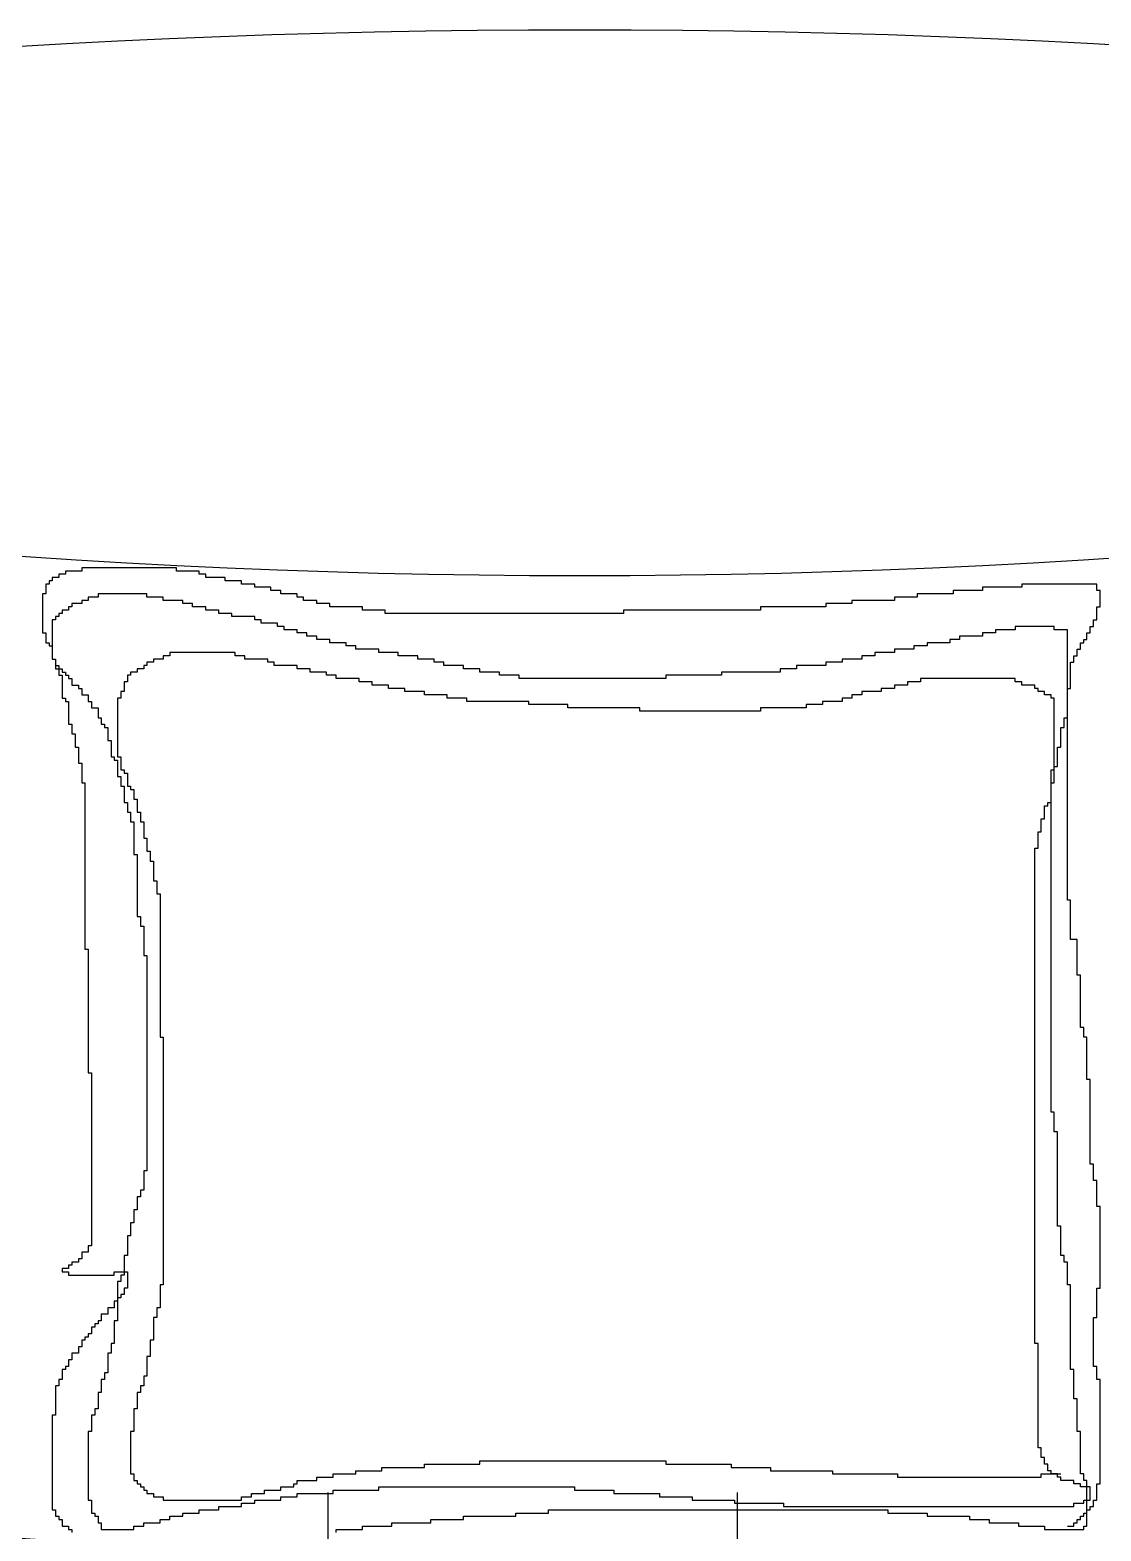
# Model space of a CAD drawing. Header units: millimetres. Extents: x -30782 to 40110, y 35885 to 73818.
# Drawn here: x 7656 to 8245, y 70228 to 71054 of the extents above; entities that cross this region are included whole.
import ezdxf

# ---------------------------------------------------------------- set-up
doc = ezdxf.new("R2010")
doc.units = ezdxf.units.MM

# ---------------------------------------------------------------- blocks, each defined once
blk = doc.blocks.new('A$C107E516A')
for p, q in [((1159.45, 2212.88, -685.71), (1159.45, 2211.09, -685.71)), ((1168.42, 2212.88, -685.71), (1159.45, 2212.88, -685.71)), ((1220.44, 2214.67, -685.71), (1168.42, 2214.67, -685.71)), ((1168.42, 2214.67, -685.71), (1168.42, 2212.88, -685.71)), ((1220.44, 2212.88, -685.71), (1220.44, 2214.67, -685.71)), ((1233, 2212.88, -685.71), (1220.44, 2212.88, -685.71)), ((1233, 2211.09, -685.71), (1233, 2212.88, -685.71)), ((1148.69, 2205.71, -685.71), (1148.69, 2200.33, -685.71)), ((1150.48, 2205.71, -685.71), (1148.69, 2205.71, -685.71)), ((1150.48, 2207.5, -685.71), (1150.48, 2205.71, -685.71)), ((1152.28, 2207.5, -685.71), (1150.48, 2207.5, -685.71)), ((1152.28, 2209.29, -685.71), (1152.28, 2207.5, -685.71)), ((1155.87, 2209.29, -685.71), (1152.28, 2209.29, -685.71)), ((1159.45, 2211.09, -685.71), (1155.87, 2211.09, -685.71)), ((1155.87, 2211.09, -685.71), (1155.87, 2209.29, -685.71)), ((1236.58, 2211.09, -685.71), (1233, 2211.09, -685.71)), ((1236.58, 2209.29, -685.71), (1236.58, 2211.09, -685.71)), ((1247.34, 2209.29, -685.71), (1236.58, 2209.29, -685.71)), ((1247.34, 2207.5, -685.71), (1247.34, 2209.29, -685.71)), ((1256.31, 2207.5, -685.71), (1247.34, 2207.5, -685.71)), ((1256.31, 2205.71, -685.71), (1256.31, 2207.5, -685.71)), ((1263.49, 2205.71, -685.71), (1256.31, 2205.71, -685.71)), ((1263.49, 2203.92, -685.71), (1263.49, 2205.71, -685.71)), ((1272.46, 2203.92, -685.71), (1263.49, 2203.92, -685.71)), ((1272.46, 2202.12, -685.71), (1272.46, 2203.92, -685.71)), ((1663.48, 2203.92, -685.71), (1663.48, 2202.12, -685.71)), ((1685.01, 2203.92, -685.71), (1663.48, 2203.92, -685.71)), ((1685.01, 2205.71, -685.71), (1685.01, 2203.92, -685.71)), ((1726.26, 2205.71, -685.71), (1685.01, 2205.71, -685.71)), ((1726.26, 2202.12, -685.71), (1726.26, 2205.71, -685.71)), ((1146.9, 2200.33, -685.71), (1146.9, 2178.82, -685.71)), ((1148.69, 2200.33, -685.71), (1146.9, 2200.33, -685.71)), ((1172.01, 2196.75, -685.71), (1168.42, 2196.75, -685.71)), ((1168.42, 2196.75, -685.71), (1168.42, 2194.95, -685.71)), ((1172.01, 2198.54, -685.71), (1172.01, 2196.75, -685.71)), ((1177.39, 2198.54, -685.71), (1172.01, 2198.54, -685.71)), ((1177.39, 2200.33, -685.71), (1177.39, 2198.54, -685.71)), ((1204.3, 2200.33, -685.71), (1177.39, 2200.33, -685.71)), ((1204.3, 2198.54, -685.71), (1204.3, 2200.33, -685.71)), ((1213.26, 2198.54, -685.71), (1204.3, 2198.54, -685.71)), ((1213.26, 2196.75, -685.71), (1213.26, 2198.54, -685.71)), ((1224.03, 2196.75, -685.71), (1213.26, 2196.75, -685.71)), ((1224.03, 2194.95, -685.71), (1224.03, 2196.75, -685.71)), ((1277.84, 2202.12, -685.71), (1272.46, 2202.12, -685.71)), ((1277.84, 2200.33, -685.71), (1277.84, 2202.12, -685.71)), ((1286.81, 2200.33, -685.71), (1277.84, 2200.33, -685.71)), ((1286.81, 2198.54, -685.71), (1286.81, 2200.33, -685.71)), ((1290.39, 2198.54, -685.71), (1286.81, 2198.54, -685.71)), ((1290.39, 2196.75, -685.71), (1290.39, 2198.54, -685.71)), ((1297.57, 2196.75, -685.71), (1290.39, 2196.75, -685.71)), ((1297.57, 2194.95, -685.71), (1297.57, 2196.75, -685.71)), ((1615.05, 2196.75, -685.71), (1591.74, 2196.75, -685.71)), ((1591.74, 2196.75, -685.71), (1591.74, 2194.95, -685.71)), ((1615.05, 2198.54, -685.71), (1615.05, 2196.75, -685.71)), ((1627.61, 2198.54, -685.71), (1615.05, 2198.54, -685.71)), ((1627.61, 2200.33, -685.71), (1627.61, 2198.54, -685.71)), ((1647.34, 2200.33, -685.71), (1627.61, 2200.33, -685.71)), ((1647.34, 2202.12, -685.71), (1647.34, 2200.33, -685.71)), ((1663.48, 2202.12, -685.71), (1647.34, 2202.12, -685.71)), ((1728.06, 2202.12, -685.71), (1726.26, 2202.12, -685.71)), ((1728.06, 2193.16, -685.71), (1728.06, 2202.12, -685.71)), ((1154.07, 2187.78, -685.71), (1154.07, 2185.99, -685.71)), ((1155.87, 2187.78, -685.71), (1154.07, 2187.78, -685.71)), ((1155.87, 2189.58, -685.71), (1155.87, 2187.78, -685.71)), ((1157.66, 2189.58, -685.71), (1155.87, 2189.58, -685.71)), ((1161.25, 2191.37, -685.71), (1157.66, 2191.37, -685.71)), ((1157.66, 2191.37, -685.71), (1157.66, 2189.58, -685.71)), ((1161.25, 2193.16, -685.71), (1161.25, 2191.37, -685.71)), ((1163.04, 2193.16, -685.71), (1161.25, 2193.16, -685.71)), ((1163.04, 2194.95, -685.71), (1163.04, 2193.16, -685.71)), ((1168.42, 2194.95, -685.71), (1163.04, 2194.95, -685.71)), ((1229.41, 2194.95, -685.71), (1224.03, 2194.95, -685.71)), ((1229.41, 2193.16, -685.71), (1229.41, 2194.95, -685.71)), ((1236.58, 2193.16, -685.71), (1229.41, 2193.16, -685.71)), ((1236.58, 2191.37, -685.71), (1236.58, 2193.16, -685.71)), ((1243.76, 2191.37, -685.71), (1236.58, 2191.37, -685.71)), ((1243.76, 2189.58, -685.71), (1243.76, 2191.37, -685.71)), ((1250.93, 2189.58, -685.71), (1243.76, 2189.58, -685.71)), ((1250.93, 2187.78, -685.71), (1250.93, 2189.58, -685.71)), ((1263.49, 2187.78, -685.71), (1250.93, 2187.78, -685.71)), ((1263.49, 2185.99, -685.71), (1263.49, 2187.78, -685.71)), ((1304.74, 2194.95, -685.71), (1297.57, 2194.95, -685.71)), ((1304.74, 2193.16, -685.71), (1304.74, 2194.95, -685.71)), ((1322.68, 2193.16, -685.71), (1304.74, 2193.16, -685.71)), ((1322.68, 2191.37, -685.71), (1322.68, 2193.16, -685.71)), ((1335.24, 2191.37, -685.71), (1322.68, 2191.37, -685.71)), ((1335.24, 2189.58, -685.71), (1335.24, 2191.37, -685.71)), ((1466.18, 2189.58, -685.71), (1335.24, 2189.58, -685.71)), ((1466.18, 2191.37, -685.71), (1466.18, 2189.58, -685.71)), ((1541.51, 2191.37, -685.71), (1466.18, 2191.37, -685.71)), ((1577.39, 2193.16, -685.71), (1541.51, 2193.16, -685.71)), ((1541.51, 2193.16, -685.71), (1541.51, 2191.37, -685.71)), ((1577.39, 2194.95, -685.71), (1577.39, 2193.16, -685.71)), ((1591.74, 2194.95, -685.71), (1577.39, 2194.95, -685.71)), ((1726.26, 2193.16, -685.71), (1728.06, 2193.16, -685.71)), ((1726.26, 2185.99, -685.71), (1726.26, 2193.16, -685.71)), ((1152.28, 2185.99, -685.71), (1152.28, 2164.48, -685.71)), ((1154.07, 2185.99, -685.71), (1152.28, 2185.99, -685.71)), ((1267.08, 2185.99, -685.71), (1263.49, 2185.99, -685.71)), ((1267.08, 2184.2, -685.71), (1267.08, 2185.99, -685.71)), ((1276.04, 2184.2, -685.71), (1267.08, 2184.2, -685.71)), ((1276.04, 2182.41, -685.71), (1276.04, 2184.2, -685.71)), ((1279.63, 2182.41, -685.71), (1276.04, 2182.41, -685.71)), ((1279.63, 2180.61, -685.71), (1279.63, 2182.41, -685.71)), ((1286.81, 2180.61, -685.71), (1279.63, 2180.61, -685.71)), ((1286.81, 2178.82, -685.71), (1286.81, 2180.61, -685.71)), ((1670.66, 2180.61, -685.71), (1670.66, 2178.82, -685.71)), ((1681.42, 2180.61, -685.71), (1670.66, 2180.61, -685.71)), ((1681.42, 2182.41, -685.71), (1681.42, 2180.61, -685.71)), ((1702.95, 2182.41, -685.71), (1681.42, 2182.41, -685.71)), ((1702.95, 2180.61, -685.71), (1702.95, 2182.41, -685.71)), ((1710.12, 2180.61, -685.71), (1702.95, 2180.61, -685.71)), ((1710.12, 2132.22, -685.71), (1710.12, 2180.61, -685.71)), ((1722.68, 2182.41, -685.71), (1724.47, 2182.41, -685.71)), ((1722.68, 2178.82, -685.71), (1722.68, 2182.41, -685.71)), ((1724.47, 2185.99, -685.71), (1726.26, 2185.99, -685.71)), ((1724.47, 2182.41, -685.71), (1724.47, 2185.99, -685.71)), ((1146.9, 2178.82, -685.71), (1148.69, 2178.82, -685.71)), ((1148.69, 2178.82, -685.71), (1148.69, 2173.44, -685.71)), ((1148.69, 2173.44, -685.71), (1150.48, 2173.44, -685.71)), ((1150.48, 2173.44, -685.71), (1150.48, 2171.65, -685.71)), ((1150.48, 2171.65, -685.71), (1152.28, 2171.65, -685.71)), ((1152.28, 2171.65, -685.71), (1152.28, 2164.48, -685.71)), ((1292.19, 2178.82, -685.71), (1286.81, 2178.82, -685.71)), ((1292.19, 2177.03, -685.71), (1292.19, 2178.82, -685.71)), ((1297.57, 2177.03, -685.71), (1292.19, 2177.03, -685.71)), ((1297.57, 2175.24, -685.71), (1297.57, 2177.03, -685.71)), ((1304.74, 2175.24, -685.71), (1297.57, 2175.24, -685.71)), ((1304.74, 2173.44, -685.71), (1304.74, 2175.24, -685.71)), ((1313.71, 2173.44, -685.71), (1304.74, 2173.44, -685.71)), ((1313.71, 2171.65, -685.71), (1313.71, 2173.44, -685.71)), ((1319.09, 2171.65, -685.71), (1313.71, 2171.65, -685.71)), ((1319.09, 2169.86, -685.71), (1319.09, 2171.65, -685.71)), ((1625.82, 2171.65, -685.71), (1625.82, 2169.86, -685.71)), ((1632.99, 2171.65, -685.71), (1625.82, 2171.65, -685.71)), ((1632.99, 2173.44, -685.71), (1632.99, 2171.65, -685.71)), ((1645.55, 2173.44, -685.71), (1632.99, 2173.44, -685.71)), ((1645.55, 2175.24, -685.71), (1645.55, 2173.44, -685.71)), ((1650.93, 2175.24, -685.71), (1645.55, 2175.24, -685.71)), ((1650.93, 2177.03, -685.71), (1650.93, 2175.24, -685.71)), ((1663.48, 2177.03, -685.71), (1650.93, 2177.03, -685.71)), ((1663.48, 2178.82, -685.71), (1663.48, 2177.03, -685.71)), ((1670.66, 2178.82, -685.71), (1663.48, 2178.82, -685.71)), ((1717.3, 2173.44, -685.71), (1719.09, 2173.44, -685.71)), ((1717.3, 2169.86, -685.71), (1717.3, 2173.44, -685.71)), ((1719.09, 2173.44, -685.71), (1719.09, 2175.24, -685.71)), ((1719.09, 2175.24, -685.71), (1720.88, 2175.24, -685.71)), ((1720.88, 2178.82, -685.71), (1722.68, 2178.82, -685.71)), ((1720.88, 2175.24, -685.71), (1720.88, 2178.82, -685.71)), ((1152.28, 2164.48, -685.71), (1154.07, 2164.48, -685.71)), ((1152.28, 2164.48, -685.71), (1154.07, 2164.48, -685.71)), ((1154.07, 2164.48, -685.71), (1154.07, 2160.9, -685.71)), ((1154.07, 2164.48, -685.71), (1154.07, 2159.1, -685.71)), ((1204.3, 2162.69, -685.71), (1204.3, 2160.9, -685.71)), ((1207.88, 2162.69, -685.71), (1204.3, 2162.69, -685.71)), ((1207.88, 2164.48, -685.71), (1207.88, 2162.69, -685.71)), ((1213.26, 2164.48, -685.71), (1207.88, 2164.48, -685.71)), ((1213.26, 2166.27, -685.71), (1213.26, 2164.48, -685.71)), ((1216.85, 2166.27, -685.71), (1213.26, 2166.27, -685.71)), ((1216.85, 2168.07, -685.71), (1216.85, 2166.27, -685.71)), ((1252.73, 2168.07, -685.71), (1216.85, 2168.07, -685.71)), ((1252.73, 2166.27, -685.71), (1252.73, 2168.07, -685.71)), ((1258.11, 2166.27, -685.71), (1252.73, 2166.27, -685.71)), ((1258.11, 2164.48, -685.71), (1258.11, 2166.27, -685.71)), ((1270.66, 2164.48, -685.71), (1258.11, 2164.48, -685.71)), ((1270.66, 2162.69, -685.71), (1270.66, 2164.48, -685.71)), ((1274.25, 2162.69, -685.71), (1270.66, 2162.69, -685.71)), ((1274.25, 2160.9, -685.71), (1274.25, 2162.69, -685.71)), ((1331.65, 2169.86, -685.71), (1319.09, 2169.86, -685.71)), ((1331.65, 2168.07, -685.71), (1331.65, 2169.86, -685.71)), ((1342.41, 2168.07, -685.71), (1331.65, 2168.07, -685.71)), ((1342.41, 2166.27, -685.71), (1342.41, 2168.07, -685.71)), ((1353.17, 2166.27, -685.71), (1342.41, 2166.27, -685.71)), ((1353.17, 2164.48, -685.71), (1353.17, 2166.27, -685.71)), ((1362.14, 2164.48, -685.71), (1353.17, 2164.48, -685.71)), ((1362.14, 2162.69, -685.71), (1362.14, 2164.48, -685.71)), ((1367.52, 2162.69, -685.71), (1362.14, 2162.69, -685.71)), ((1367.52, 2160.9, -685.71), (1367.52, 2162.69, -685.71)), ((1577.39, 2162.69, -685.71), (1577.39, 2160.9, -685.71)), ((1586.36, 2162.69, -685.71), (1577.39, 2162.69, -685.71)), ((1586.36, 2164.48, -685.71), (1586.36, 2162.69, -685.71)), ((1597.12, 2164.48, -685.71), (1586.36, 2164.48, -685.71)), ((1597.12, 2166.27, -685.71), (1597.12, 2164.48, -685.71)), ((1604.29, 2166.27, -685.71), (1597.12, 2166.27, -685.71)), ((1604.29, 2168.07, -685.71), (1604.29, 2166.27, -685.71)), ((1615.05, 2168.07, -685.71), (1604.29, 2168.07, -685.71)), ((1615.05, 2169.86, -685.71), (1615.05, 2168.07, -685.71)), ((1625.82, 2169.86, -685.71), (1615.05, 2169.86, -685.71)), ((1711.91, 2162.69, -685.71), (1713.71, 2162.69, -685.71)), ((1711.91, 2148.35, -685.71), (1711.91, 2162.69, -685.71)), ((1713.71, 2166.27, -685.71), (1715.5, 2166.27, -685.71)), ((1713.71, 2162.69, -685.71), (1713.71, 2166.27, -685.71)), ((1715.5, 2169.86, -685.71), (1717.3, 2169.86, -685.71)), ((1715.5, 2166.27, -685.71), (1715.5, 2169.86, -685.71)), ((1154.07, 2160.9, -685.71), (1155.87, 2160.9, -685.71)), ((1154.07, 2159.1, -685.71), (1155.87, 2159.1, -685.71)), ((1155.87, 2160.9, -685.71), (1155.87, 2159.1, -685.71)), ((1155.87, 2159.1, -685.71), (1157.66, 2159.1, -685.71)), ((1155.87, 2159.1, -685.71), (1155.87, 2155.52, -685.71)), ((1155.87, 2155.52, -685.71), (1157.66, 2155.52, -685.71)), ((1157.66, 2159.1, -685.71), (1157.66, 2157.31, -685.71)), ((1157.66, 2157.31, -685.71), (1159.45, 2157.31, -685.71)), ((1157.66, 2155.52, -685.71), (1157.66, 2142.97, -685.71)), ((1159.45, 2157.31, -685.71), (1159.45, 2155.52, -685.71)), ((1159.45, 2155.52, -685.71), (1161.25, 2155.52, -685.71)), ((1161.25, 2155.52, -685.71), (1161.25, 2153.73, -685.71)), ((1193.53, 2155.52, -685.71), (1193.53, 2151.93, -685.71)), ((1195.33, 2155.52, -685.71), (1193.53, 2155.52, -685.71)), ((1195.33, 2157.31, -685.71), (1195.33, 2155.52, -685.71)), ((1198.91, 2157.31, -685.71), (1195.33, 2157.31, -685.71)), ((1198.91, 2159.1, -685.71), (1198.91, 2157.31, -685.71)), ((1202.5, 2159.1, -685.71), (1198.91, 2159.1, -685.71)), ((1202.5, 2160.9, -685.71), (1202.5, 2159.1, -685.71)), ((1204.3, 2160.9, -685.71), (1202.5, 2160.9, -685.71)), ((1286.81, 2160.9, -685.71), (1274.25, 2160.9, -685.71)), ((1286.81, 2159.1, -685.71), (1286.81, 2160.9, -685.71)), ((1293.98, 2159.1, -685.71), (1286.81, 2159.1, -685.71)), ((1293.98, 2157.31, -685.71), (1293.98, 2159.1, -685.71)), ((1302.95, 2157.31, -685.71), (1293.98, 2157.31, -685.71)), ((1302.95, 2155.52, -685.71), (1302.95, 2157.31, -685.71)), ((1308.33, 2155.52, -685.71), (1302.95, 2155.52, -685.71)), ((1308.33, 2153.73, -685.71), (1308.33, 2155.52, -685.71)), ((1378.29, 2160.9, -685.71), (1367.52, 2160.9, -685.71)), ((1378.29, 2159.1, -685.71), (1378.29, 2160.9, -685.71)), ((1387.25, 2159.1, -685.71), (1378.29, 2159.1, -685.71)), ((1387.25, 2157.31, -685.71), (1387.25, 2159.1, -685.71)), ((1398.02, 2157.31, -685.71), (1387.25, 2157.31, -685.71)), ((1398.02, 2155.52, -685.71), (1398.02, 2157.31, -685.71)), ((1408.78, 2155.52, -685.71), (1398.02, 2155.52, -685.71)), ((1408.78, 2153.73, -685.71), (1408.78, 2155.52, -685.71)), ((1489.5, 2155.52, -685.71), (1489.5, 2153.73, -685.71)), ((1519.99, 2155.52, -685.71), (1489.5, 2155.52, -685.71)), ((1519.99, 2157.31, -685.71), (1519.99, 2155.52, -685.71)), ((1552.28, 2157.31, -685.71), (1519.99, 2157.31, -685.71)), ((1552.28, 2159.1, -685.71), (1552.28, 2157.31, -685.71)), ((1561.24, 2159.1, -685.71), (1552.28, 2159.1, -685.71)), ((1577.39, 2160.9, -685.71), (1561.24, 2160.9, -685.71)), ((1561.24, 2160.9, -685.71), (1561.24, 2159.1, -685.71)), ((1161.25, 2153.73, -685.71), (1163.04, 2153.73, -685.71)), ((1163.04, 2153.73, -685.71), (1163.04, 2150.14, -685.71)), ((1163.04, 2150.14, -685.71), (1166.63, 2150.14, -685.71)), ((1166.63, 2150.14, -685.71), (1166.63, 2148.35, -685.71)), ((1166.63, 2148.35, -685.71), (1168.42, 2148.35, -685.71)), ((1168.42, 2148.35, -685.71), (1168.42, 2144.76, -685.71)), ((1189.95, 2146.56, -685.71), (1189.95, 2142.97, -685.71)), ((1191.74, 2146.56, -685.71), (1189.95, 2146.56, -685.71)), ((1191.74, 2151.93, -685.71), (1191.74, 2146.56, -685.71)), ((1193.53, 2151.93, -685.71), (1191.74, 2151.93, -685.71)), ((1320.89, 2153.73, -685.71), (1308.33, 2153.73, -685.71)), ((1320.89, 2151.93, -685.71), (1320.89, 2153.73, -685.71)), ((1328.06, 2151.93, -685.71), (1320.89, 2151.93, -685.71)), ((1328.06, 2150.14, -685.71), (1328.06, 2151.93, -685.71)), ((1337.03, 2150.14, -685.71), (1328.06, 2150.14, -685.71)), ((1337.03, 2148.35, -685.71), (1337.03, 2150.14, -685.71)), ((1346, 2148.35, -685.71), (1337.03, 2148.35, -685.71)), ((1346, 2146.56, -685.71), (1346, 2148.35, -685.71)), ((1356.76, 2146.56, -685.71), (1346, 2146.56, -685.71)), ((1356.76, 2144.76, -685.71), (1356.76, 2146.56, -685.71)), ((1489.5, 2153.73, -685.71), (1408.78, 2153.73, -685.71)), ((1597.12, 2146.56, -685.71), (1597.12, 2144.76, -685.71)), ((1607.88, 2146.56, -685.71), (1597.12, 2146.56, -685.71)), ((1607.88, 2148.35, -685.71), (1607.88, 2146.56, -685.71)), ((1615.05, 2148.35, -685.71), (1607.88, 2148.35, -685.71)), ((1615.05, 2150.14, -685.71), (1615.05, 2148.35, -685.71)), ((1622.23, 2150.14, -685.71), (1615.05, 2150.14, -685.71)), ((1622.23, 2151.93, -685.71), (1622.23, 2150.14, -685.71)), ((1629.4, 2151.93, -685.71), (1622.23, 2151.93, -685.71)), ((1629.4, 2153.73, -685.71), (1629.4, 2151.93, -685.71)), ((1681.42, 2153.73, -685.71), (1629.4, 2153.73, -685.71)), ((1681.42, 2151.93, -685.71), (1681.42, 2153.73, -685.71)), ((1685.01, 2151.93, -685.71), (1681.42, 2151.93, -685.71)), ((1685.01, 2150.14, -685.71), (1685.01, 2151.93, -685.71)), ((1692.18, 2150.14, -685.71), (1685.01, 2150.14, -685.71)), ((1692.18, 2148.35, -685.71), (1692.18, 2150.14, -685.71)), ((1693.98, 2148.35, -685.71), (1692.18, 2148.35, -685.71)), ((1693.98, 2146.56, -685.71), (1693.98, 2148.35, -685.71)), ((1697.57, 2146.56, -685.71), (1693.98, 2146.56, -685.71)), ((1697.57, 2144.76, -685.71), (1697.57, 2146.56, -685.71)), ((1710.12, 2148.35, -685.71), (1711.91, 2148.35, -685.71)), ((1710.12, 2031.84, -685.71), (1710.12, 2148.35, -685.71)), ((1157.66, 2142.97, -685.71), (1159.45, 2142.97, -685.71)), ((1159.45, 2142.97, -685.71), (1159.45, 2141.18, -685.71)), ((1159.45, 2141.18, -685.71), (1161.25, 2141.18, -685.71)), ((1161.25, 2141.18, -685.71), (1161.25, 2128.63, -685.71)), ((1168.42, 2144.76, -685.71), (1172.01, 2144.76, -685.71)), ((1172.01, 2144.76, -685.71), (1172.01, 2141.18, -685.71)), ((1172.01, 2141.18, -685.71), (1173.8, 2141.18, -685.71)), ((1173.8, 2141.18, -685.71), (1173.8, 2137.59, -685.71)), ((1188.15, 2142.97, -685.71), (1188.15, 2110.71, -685.71)), ((1189.95, 2142.97, -685.71), (1188.15, 2142.97, -685.71)), ((1369.32, 2144.76, -685.71), (1356.76, 2144.76, -685.71)), ((1369.32, 2142.97, -685.71), (1369.32, 2144.76, -685.71)), ((1380.08, 2142.97, -685.71), (1369.32, 2142.97, -685.71)), ((1380.08, 2141.18, -685.71), (1380.08, 2142.97, -685.71)), ((1414.16, 2141.18, -685.71), (1380.08, 2141.18, -685.71)), ((1414.16, 2139.39, -685.71), (1414.16, 2141.18, -685.71)), ((1435.68, 2139.39, -685.71), (1414.16, 2139.39, -685.71)), ((1435.68, 2137.59, -685.71), (1435.68, 2139.39, -685.71)), ((1575.59, 2139.39, -685.71), (1566.62, 2139.39, -685.71)), ((1566.62, 2139.39, -685.71), (1566.62, 2137.59, -685.71)), ((1575.59, 2141.18, -685.71), (1575.59, 2139.39, -685.71)), ((1586.36, 2141.18, -685.71), (1575.59, 2141.18, -685.71)), ((1586.36, 2142.97, -685.71), (1586.36, 2141.18, -685.71)), ((1591.74, 2142.97, -685.71), (1586.36, 2142.97, -685.71)), ((1591.74, 2144.76, -685.71), (1591.74, 2142.97, -685.71)), ((1597.12, 2144.76, -685.71), (1591.74, 2144.76, -685.71)), ((1701.15, 2144.76, -685.71), (1697.57, 2144.76, -685.71)), ((1701.15, 2142.97, -685.71), (1701.15, 2144.76, -685.71)), ((1702.95, 2142.97, -685.71), (1701.15, 2142.97, -685.71)), ((1702.95, 2103.54, -685.71), (1702.95, 2142.97, -685.71)), ((1173.8, 2137.59, -685.71), (1177.39, 2137.59, -685.71)), ((1177.39, 2137.59, -685.71), (1177.39, 2132.22, -685.71)), ((1177.39, 2132.22, -685.71), (1179.18, 2132.22, -685.71)), ((1179.18, 2132.22, -685.71), (1179.18, 2128.63, -685.71)), ((1475.15, 2137.59, -685.71), (1435.68, 2137.59, -685.71)), ((1475.15, 2135.8, -685.71), (1475.15, 2137.59, -685.71)), ((1541.51, 2135.8, -685.71), (1475.15, 2135.8, -685.71)), ((1541.51, 2137.59, -685.71), (1541.51, 2135.8, -685.71)), ((1566.62, 2137.59, -685.71), (1541.51, 2137.59, -685.71)), ((1708.33, 2132.22, -685.71), (1710.12, 2132.22, -685.71)), ((1708.33, 2126.84, -685.71), (1708.33, 2132.22, -685.71)), ((1161.25, 2128.63, -685.71), (1163.04, 2128.63, -685.71)), ((1163.04, 2128.63, -685.71), (1163.04, 2123.25, -685.71)), ((1163.04, 2123.25, -685.71), (1164.83, 2123.25, -685.71)), ((1164.83, 2123.25, -685.71), (1164.83, 2116.08, -685.71)), ((1179.18, 2128.63, -685.71), (1180.98, 2128.63, -685.71)), ((1180.98, 2128.63, -685.71), (1180.98, 2126.84, -685.71)), ((1180.98, 2126.84, -685.71), (1182.77, 2126.84, -685.71)), ((1182.77, 2126.84, -685.71), (1182.77, 2119.67, -685.71)), ((1706.53, 2126.84, -685.71), (1708.33, 2126.84, -685.71)), ((1706.53, 2116.08, -685.71), (1706.53, 2126.84, -685.71)), ((1164.83, 2116.08, -685.71), (1166.63, 2116.08, -685.71)), ((1166.63, 2116.08, -685.71), (1166.63, 2107.12, -685.71)), ((1182.77, 2119.67, -685.71), (1184.57, 2119.67, -685.71)), ((1184.57, 2119.67, -685.71), (1184.57, 2110.71, -685.71)), ((1704.74, 2116.08, -685.71), (1706.53, 2116.08, -685.71)), ((1704.74, 2105.33, -685.71), (1704.74, 2116.08, -685.71)), ((1166.63, 2107.12, -685.71), (1168.42, 2107.12, -685.71)), ((1168.42, 2107.12, -685.71), (1168.42, 2096.37, -685.71)), ((1184.57, 2110.71, -685.71), (1186.36, 2110.71, -685.71)), ((1186.36, 2110.71, -685.71), (1186.36, 2108.91, -685.71)), ((1186.36, 2108.91, -685.71), (1188.15, 2108.91, -685.71)), ((1188.15, 2110.71, -685.71), (1189.95, 2110.71, -685.71)), ((1188.15, 2108.91, -685.71), (1188.15, 2099.95, -685.71)), ((1189.95, 2110.71, -685.71), (1189.95, 2103.54, -685.71)), ((1702.95, 2105.33, -685.71), (1704.74, 2105.33, -685.71)), ((1702.95, 2096.37, -685.71), (1702.95, 2105.33, -685.71)), ((1188.15, 2099.95, -685.71), (1189.95, 2099.95, -685.71)), ((1189.95, 2103.54, -685.71), (1191.74, 2103.54, -685.71)), ((1189.95, 2099.95, -685.71), (1189.95, 2094.57, -685.71)), ((1191.74, 2103.54, -685.71), (1191.74, 2101.74, -685.71)), ((1191.74, 2101.74, -685.71), (1193.53, 2101.74, -685.71)), ((1193.53, 2101.74, -685.71), (1193.53, 2094.57, -685.71)), ((1701.15, 2103.54, -685.71), (1702.95, 2103.54, -685.71)), ((1701.15, 2085.61, -685.71), (1701.15, 2103.54, -685.71)), ((1168.42, 2096.37, -685.71), (1170.22, 2096.37, -685.71)), ((1170.22, 2096.37, -685.71), (1170.22, 2004.95, -685.71)), ((1189.95, 2094.57, -685.71), (1191.74, 2094.57, -685.71)), ((1191.74, 2094.57, -685.71), (1191.74, 2085.61, -685.71)), ((1193.53, 2094.57, -685.71), (1195.33, 2094.57, -685.71)), ((1195.33, 2094.57, -685.71), (1195.33, 2092.78, -685.71)), ((1195.33, 2092.78, -685.71), (1197.12, 2092.78, -685.71)), ((1197.12, 2092.78, -685.71), (1197.12, 2087.4, -685.71)), ((1701.15, 2096.37, -685.71), (1702.95, 2096.37, -685.71)), ((1701.15, 1915.33, -685.71), (1701.15, 2096.37, -685.71)), ((1191.74, 2085.61, -685.71), (1193.53, 2085.61, -685.71)), ((1193.53, 2085.61, -685.71), (1193.53, 2080.23, -685.71)), ((1193.53, 2080.23, -685.71), (1195.33, 2080.23, -685.71)), ((1195.33, 2080.23, -685.71), (1195.33, 2074.86, -685.71)), ((1197.12, 2087.4, -685.71), (1198.91, 2087.4, -685.71)), ((1198.91, 2087.4, -685.71), (1198.91, 2080.23, -685.71)), ((1198.91, 2080.23, -685.71), (1200.71, 2080.23, -685.71)), ((1200.71, 2080.23, -685.71), (1200.71, 2074.86, -685.71)), ((1697.57, 2083.82, -685.71), (1699.36, 2083.82, -685.71)), ((1697.57, 2076.65, -685.71), (1697.57, 2083.82, -685.71)), ((1699.36, 2085.61, -685.71), (1701.15, 2085.61, -685.71)), ((1699.36, 2083.82, -685.71), (1699.36, 2085.61, -685.71)), ((1195.33, 2074.86, -685.71), (1197.12, 2074.86, -685.71)), ((1197.12, 2074.86, -685.71), (1197.12, 2056.93, -685.71)), ((1200.71, 2074.86, -685.71), (1202.5, 2074.86, -685.71)), ((1202.5, 2074.86, -685.71), (1202.5, 2065.9, -685.71)), ((1695.77, 2076.65, -685.71), (1697.57, 2076.65, -685.71)), ((1695.77, 2069.48, -685.71), (1695.77, 2076.65, -685.71)), ((1202.5, 2065.9, -685.71), (1204.3, 2065.9, -685.71)), ((1204.3, 2065.9, -685.71), (1204.3, 2058.73, -685.71)), ((1693.98, 2069.48, -685.71), (1695.77, 2069.48, -685.71)), ((1693.98, 2060.52, -685.71), (1693.98, 2069.48, -685.71)), ((1197.12, 2056.93, -685.71), (1198.91, 2056.93, -685.71)), ((1198.91, 2056.93, -685.71), (1198.91, 2022.88, -685.71)), ((1204.3, 2058.73, -685.71), (1206.09, 2058.73, -685.71)), ((1206.09, 2058.73, -685.71), (1206.09, 2053.35, -685.71)), ((1692.18, 1788.06, -685.71), (1692.18, 2060.52, -685.71)), ((1692.18, 2060.52, -685.71), (1693.98, 2060.52, -685.71)), ((1206.09, 2053.35, -685.71), (1207.88, 2053.35, -685.71)), ((1207.88, 2053.35, -685.71), (1207.88, 2042.59, -685.71)), ((1207.88, 2042.59, -685.71), (1209.68, 2042.59, -685.71)), ((1209.68, 2042.59, -685.71), (1209.68, 2035.42, -685.71)), ((1209.68, 2035.42, -685.71), (1211.47, 2035.42, -685.71)), ((1211.47, 2035.42, -685.71), (1211.47, 1956.55, -685.71)), ((1711.91, 2031.84, -685.71), (1710.12, 2031.84, -685.71)), ((1711.91, 2010.33, -685.71), (1711.91, 2031.84, -685.71)), ((1198.91, 2022.88, -685.71), (1200.71, 2022.88, -685.71)), ((1200.71, 2022.88, -685.71), (1200.71, 2017.5, -685.71)), ((1200.71, 2017.5, -685.71), (1202.5, 2017.5, -685.71)), ((1202.5, 2017.5, -685.71), (1202.5, 2001.37, -685.71)), ((1715.5, 2010.33, -685.71), (1711.91, 2010.33, -685.71)), ((1715.5, 1990.61, -685.71), (1715.5, 2010.33, -685.71)), ((1170.22, 2004.95, -685.71), (1172.01, 2004.95, -685.71)), ((1172.01, 2004.95, -685.71), (1172.01, 1936.84, -685.71)), ((1202.5, 2001.37, -685.71), (1204.3, 2001.37, -685.71)), ((1204.3, 2001.37, -685.71), (1204.3, 1883.06, -685.71)), ((1717.3, 1990.61, -685.71), (1715.5, 1990.61, -685.71)), ((1717.3, 1961.93, -685.71), (1717.3, 1990.61, -685.71)), ((1211.47, 1956.55, -685.71), (1213.26, 1956.55, -685.71)), ((1213.26, 1956.55, -685.71), (1213.26, 1820.32, -685.71)), ((1719.09, 1961.93, -685.71), (1717.3, 1961.93, -685.71)), ((1719.09, 1956.55, -685.71), (1719.09, 1961.93, -685.71)), ((1720.88, 1956.55, -685.71), (1719.09, 1956.55, -685.71)), ((1720.88, 1933.25, -685.71), (1720.88, 1956.55, -685.71)), ((1172.01, 1936.84, -685.71), (1173.8, 1936.84, -685.71)), ((1173.8, 1936.84, -685.71), (1173.8, 1841.83, -685.71)), ((1722.68, 1933.25, -685.71), (1720.88, 1933.25, -685.71)), ((1722.68, 1886.65, -685.71), (1722.68, 1933.25, -685.71)), ((1702.95, 1915.33, -685.71), (1701.15, 1915.33, -685.71)), ((1702.95, 1904.57, -685.71), (1702.95, 1915.33, -685.71)), ((1704.74, 1904.57, -685.71), (1702.95, 1904.57, -685.71)), ((1704.74, 1852.59, -685.71), (1704.74, 1904.57, -685.71)), ((1202.5, 1883.06, -685.71), (1202.5, 1872.31, -685.71)), ((1204.3, 1883.06, -685.71), (1202.5, 1883.06, -685.71)), ((1724.47, 1886.65, -685.71), (1722.68, 1886.65, -685.71)), ((1724.47, 1877.68, -685.71), (1724.47, 1886.65, -685.71)), ((1726.26, 1877.68, -685.71), (1724.47, 1877.68, -685.71)), ((1726.26, 1863.34, -685.71), (1726.26, 1877.68, -685.71)), ((1198.91, 1868.72, -685.71), (1198.91, 1861.55, -685.71)), ((1200.71, 1868.72, -685.71), (1198.91, 1868.72, -685.71)), ((1200.71, 1872.31, -685.71), (1200.71, 1868.72, -685.71)), ((1202.5, 1872.31, -685.71), (1200.71, 1872.31, -685.71)), ((1197.12, 1861.55, -685.71), (1197.12, 1854.38, -685.71)), ((1198.91, 1861.55, -685.71), (1197.12, 1861.55, -685.71)), ((1728.06, 1863.34, -685.71), (1726.26, 1863.34, -685.71)), ((1728.06, 1818.53, -685.71), (1728.06, 1863.34, -685.71)), ((1195.33, 1854.38, -685.71), (1195.33, 1847.21, -685.71)), ((1197.12, 1854.38, -685.71), (1195.33, 1854.38, -685.71)), ((1706.53, 1852.59, -685.71), (1704.74, 1852.59, -685.71)), ((1706.53, 1836.46, -685.71), (1706.53, 1852.59, -685.71)), ((1172.01, 1841.83, -685.71), (1172.01, 1838.25, -685.71)), ((1173.8, 1841.83, -685.71), (1172.01, 1841.83, -685.71)), ((1193.53, 1847.21, -685.71), (1193.53, 1836.46, -685.71)), ((1195.33, 1847.21, -685.71), (1193.53, 1847.21, -685.71)), ((1163.04, 1832.87, -685.71), (1163.04, 1831.08, -685.71)), ((1166.63, 1832.87, -685.71), (1163.04, 1832.87, -685.71)), ((1166.63, 1834.66, -685.71), (1166.63, 1832.87, -685.71)), ((1168.42, 1834.66, -685.71), (1166.63, 1834.66, -685.71)), ((1172.01, 1838.25, -685.71), (1168.42, 1838.25, -685.71)), ((1168.42, 1838.25, -685.71), (1168.42, 1834.66, -685.71)), ((1191.74, 1836.46, -685.71), (1191.74, 1825.7, -685.71)), ((1193.53, 1836.46, -685.71), (1191.74, 1836.46, -685.71)), ((1708.33, 1836.46, -685.71), (1706.53, 1836.46, -685.71)), ((1708.33, 1832.87, -685.71), (1708.33, 1836.46, -685.71)), ((1710.12, 1832.87, -685.71), (1708.33, 1832.87, -685.71)), ((1710.12, 1820.32, -685.71), (1710.12, 1832.87, -685.71)), ((1161.25, 1829.29, -685.71), (1157.66, 1829.29, -685.71)), ((1157.66, 1829.29, -685.71), (1157.66, 1827.49, -685.71)), ((1157.66, 1827.49, -685.71), (1161.25, 1827.49, -685.71)), ((1161.25, 1831.08, -685.71), (1161.25, 1829.29, -685.71)), ((1163.04, 1831.08, -685.71), (1161.25, 1831.08, -685.71)), ((1161.25, 1827.49, -685.71), (1161.25, 1825.7, -685.71)), ((1161.25, 1825.7, -685.71), (1186.36, 1825.7, -685.71)), ((1186.36, 1827.49, -685.71), (1193.53, 1827.49, -685.71)), ((1186.36, 1825.7, -685.71), (1186.36, 1827.49, -685.71)), ((1189.95, 1825.7, -685.71), (1189.95, 1822.12, -685.71)), ((1191.74, 1825.7, -685.71), (1189.95, 1825.7, -685.71)), ((1193.53, 1827.49, -685.71), (1193.53, 1818.53, -685.71)), ((1189.95, 1822.12, -685.71), (1188.15, 1822.12, -685.71)), ((1188.15, 1822.12, -685.71), (1188.15, 1800.61, -685.71)), ((1191.74, 1818.53, -685.71), (1191.74, 1814.95, -685.71)), ((1193.53, 1818.53, -685.71), (1191.74, 1818.53, -685.71)), ((1211.47, 1820.32, -685.71), (1211.47, 1807.78, -685.71)), ((1213.26, 1820.32, -685.71), (1211.47, 1820.32, -685.71)), ((1711.91, 1820.32, -685.71), (1710.12, 1820.32, -685.71)), ((1711.91, 1773.72, -685.71), (1711.91, 1820.32, -685.71)), ((1726.26, 1818.53, -685.71), (1728.06, 1818.53, -685.71)), ((1726.26, 1802.4, -685.71), (1726.26, 1818.53, -685.71)), ((1182.77, 1807.78, -685.71), (1182.77, 1804.19, -685.71)), ((1186.36, 1807.78, -685.71), (1182.77, 1807.78, -685.71)), ((1186.36, 1811.36, -685.71), (1186.36, 1807.78, -685.71)), ((1188.15, 1811.36, -685.71), (1186.36, 1811.36, -685.71)), ((1188.15, 1813.15, -685.71), (1188.15, 1811.36, -685.71)), ((1189.95, 1813.15, -685.71), (1188.15, 1813.15, -685.71)), ((1189.95, 1814.95, -685.71), (1189.95, 1813.15, -685.71)), ((1191.74, 1814.95, -685.71), (1189.95, 1814.95, -685.71)), ((1209.68, 1807.78, -685.71), (1209.68, 1802.4, -685.71)), ((1211.47, 1807.78, -685.71), (1209.68, 1807.78, -685.71)), ((1177.39, 1800.61, -685.71), (1177.39, 1798.81, -685.71)), ((1179.18, 1800.61, -685.71), (1177.39, 1800.61, -685.71)), ((1182.77, 1804.19, -685.71), (1179.18, 1804.19, -685.71)), ((1179.18, 1804.19, -685.71), (1179.18, 1800.61, -685.71)), ((1186.36, 1800.61, -685.71), (1186.36, 1788.06, -685.71)), ((1188.15, 1800.61, -685.71), (1186.36, 1800.61, -685.71)), ((1209.68, 1802.4, -685.71), (1207.88, 1802.4, -685.71)), ((1207.88, 1802.4, -685.71), (1207.88, 1789.85, -685.71)), ((1724.47, 1802.4, -685.71), (1726.26, 1802.4, -685.71)), ((1724.47, 1775.51, -685.71), (1724.47, 1802.4, -685.71)), ((1170.22, 1791.64, -685.71), (1170.22, 1789.85, -685.71)), ((1172.01, 1791.64, -685.71), (1170.22, 1791.64, -685.71)), ((1172.01, 1793.44, -685.71), (1172.01, 1791.64, -685.71)), ((1173.8, 1793.44, -685.71), (1172.01, 1793.44, -685.71)), ((1173.8, 1797.02, -685.71), (1173.8, 1793.44, -685.71)), ((1175.6, 1797.02, -685.71), (1173.8, 1797.02, -685.71)), ((1175.6, 1798.81, -685.71), (1175.6, 1797.02, -685.71)), ((1177.39, 1798.81, -685.71), (1175.6, 1798.81, -685.71)), ((1166.63, 1786.27, -685.71), (1166.63, 1782.68, -685.71)), ((1168.42, 1786.27, -685.71), (1166.63, 1786.27, -685.71)), ((1170.22, 1789.85, -685.71), (1168.42, 1789.85, -685.71)), ((1168.42, 1789.85, -685.71), (1168.42, 1786.27, -685.71)), ((1184.57, 1788.06, -685.71), (1184.57, 1782.68, -685.71)), ((1186.36, 1788.06, -685.71), (1184.57, 1788.06, -685.71)), ((1206.09, 1789.85, -685.71), (1206.09, 1780.89, -685.71)), ((1207.88, 1789.85, -685.71), (1206.09, 1789.85, -685.71)), ((1693.98, 1788.06, -685.71), (1692.18, 1788.06, -685.71)), ((1693.98, 1730.7, -685.71), (1693.98, 1788.06, -685.71)), ((1159.45, 1775.51, -685.71), (1159.45, 1773.72, -685.71)), ((1161.25, 1775.51, -685.71), (1159.45, 1775.51, -685.71)), ((1161.25, 1779.1, -685.71), (1161.25, 1775.51, -685.71)), ((1163.04, 1779.1, -685.71), (1161.25, 1779.1, -685.71)), ((1163.04, 1782.68, -685.71), (1163.04, 1779.1, -685.71)), ((1166.63, 1782.68, -685.71), (1163.04, 1782.68, -685.71)), ((1182.77, 1782.68, -685.71), (1182.77, 1771.93, -685.71)), ((1184.57, 1782.68, -685.71), (1182.77, 1782.68, -685.71)), ((1204.3, 1780.89, -685.71), (1204.3, 1770.13, -685.71)), ((1206.09, 1780.89, -685.71), (1204.3, 1780.89, -685.71)), ((1726.26, 1775.51, -685.71), (1724.47, 1775.51, -685.71)), ((1726.26, 1768.34, -685.71), (1726.26, 1775.51, -685.71)), ((1155.87, 1768.34, -685.71), (1155.87, 1764.76, -685.71)), ((1157.66, 1768.34, -685.71), (1155.87, 1768.34, -685.71)), ((1159.45, 1773.72, -685.71), (1157.66, 1773.72, -685.71)), ((1157.66, 1773.72, -685.71), (1157.66, 1768.34, -685.71)), ((1179.18, 1768.34, -685.71), (1179.18, 1761.17, -685.71)), ((1180.98, 1768.34, -685.71), (1179.18, 1768.34, -685.71)), ((1180.98, 1771.93, -685.71), (1180.98, 1768.34, -685.71)), ((1182.77, 1771.93, -685.71), (1180.98, 1771.93, -685.71)), ((1202.5, 1770.13, -685.71), (1202.5, 1764.76, -685.71)), ((1204.3, 1770.13, -685.71), (1202.5, 1770.13, -685.71)), ((1713.71, 1773.72, -685.71), (1711.91, 1773.72, -685.71)), ((1713.71, 1757.59, -685.71), (1713.71, 1773.72, -685.71)), ((1728.06, 1768.34, -685.71), (1726.26, 1768.34, -685.71)), ((1728.06, 1710.98, -685.71), (1728.06, 1768.34, -685.71)), ((1154.07, 1764.76, -685.71), (1154.07, 1748.62, -685.71)), ((1155.87, 1764.76, -685.71), (1154.07, 1764.76, -685.71)), ((1177.39, 1761.17, -685.71), (1177.39, 1752.21, -685.71)), ((1179.18, 1761.17, -685.71), (1177.39, 1761.17, -685.71)), ((1198.91, 1761.17, -685.71), (1198.91, 1752.21, -685.71)), ((1200.71, 1761.17, -685.71), (1198.91, 1761.17, -685.71)), ((1200.71, 1764.76, -685.71), (1200.71, 1761.17, -685.71)), ((1202.5, 1764.76, -685.71), (1200.71, 1764.76, -685.71)), ((1175.6, 1752.21, -685.71), (1175.6, 1748.62, -685.71)), ((1177.39, 1752.21, -685.71), (1175.6, 1752.21, -685.71)), ((1197.12, 1752.21, -685.71), (1197.12, 1739.66, -685.71)), ((1198.91, 1752.21, -685.71), (1197.12, 1752.21, -685.71)), ((1715.5, 1757.59, -685.71), (1713.71, 1757.59, -685.71)), ((1715.5, 1739.66, -685.71), (1715.5, 1757.59, -685.71)), ((1152.28, 1748.62, -685.71), (1152.28, 1696.64, -685.71)), ((1154.07, 1748.62, -685.71), (1152.28, 1748.62, -685.71)), ((1173.8, 1748.62, -685.71), (1173.8, 1739.66, -685.71)), ((1175.6, 1748.62, -685.71), (1173.8, 1748.62, -685.71)), ((1172.01, 1739.66, -685.71), (1172.01, 1702.02, -685.71)), ((1173.8, 1739.66, -685.71), (1172.01, 1739.66, -685.71)), ((1195.33, 1739.66, -685.71), (1195.33, 1716.36, -685.71)), ((1197.12, 1739.66, -685.71), (1195.33, 1739.66, -685.71)), ((1717.3, 1739.66, -685.71), (1715.5, 1739.66, -685.71)), ((1717.3, 1716.36, -685.71), (1717.3, 1739.66, -685.71)), ((1695.77, 1730.7, -685.71), (1693.98, 1730.7, -685.71)), ((1695.77, 1725.32, -685.71), (1695.77, 1730.7, -685.71)), ((1697.57, 1725.32, -685.71), (1695.77, 1725.32, -685.71)), ((1697.57, 1721.74, -685.71), (1697.57, 1725.32, -685.71)), ((1319.09, 1718.15, -685.71), (1333.44, 1718.15, -685.71)), ((1319.09, 1716.36, -685.71), (1319.09, 1718.15, -685.71)), ((1333.44, 1719.94, -685.71), (1356.76, 1719.94, -685.71)), ((1333.44, 1718.15, -685.71), (1333.44, 1719.94, -685.71)), ((1356.76, 1721.74, -685.71), (1387.25, 1721.74, -685.71)), ((1356.76, 1719.94, -685.71), (1356.76, 1721.74, -685.71)), ((1387.25, 1721.74, -685.71), (1387.25, 1723.53, -685.71)), ((1387.25, 1723.53, -685.71), (1489.5, 1723.53, -685.71)), ((1489.5, 1723.53, -685.71), (1489.5, 1721.74, -685.71)), ((1489.5, 1721.74, -685.71), (1525.37, 1721.74, -685.71)), ((1525.37, 1721.74, -685.71), (1525.37, 1719.94, -685.71)), ((1525.37, 1719.94, -685.71), (1546.89, 1719.94, -685.71)), ((1546.89, 1719.94, -685.71), (1546.89, 1718.15, -685.71)), ((1546.89, 1718.15, -685.71), (1580.97, 1718.15, -685.71)), ((1580.97, 1718.15, -685.71), (1580.97, 1716.36, -685.71)), ((1699.36, 1721.74, -685.71), (1697.57, 1721.74, -685.71)), ((1699.36, 1718.15, -685.71), (1699.36, 1721.74, -685.71)), ((1701.15, 1718.15, -685.71), (1699.36, 1718.15, -685.71)), ((1701.15, 1716.36, -685.71), (1701.15, 1718.15, -685.71)), ((1195.33, 1716.36, -685.71), (1197.12, 1716.36, -685.71)), ((1197.12, 1716.36, -685.71), (1197.12, 1712.77, -685.71)), ((1197.12, 1712.77, -685.71), (1198.91, 1712.77, -685.71)), ((1198.91, 1712.77, -685.71), (1198.91, 1710.98, -685.71)), ((1198.91, 1710.98, -685.71), (1200.71, 1710.98, -685.71)), ((1200.71, 1710.98, -685.71), (1200.71, 1709.19, -685.71)), ((1200.71, 1709.19, -685.71), (1202.5, 1709.19, -685.71)), ((1202.5, 1709.19, -685.71), (1202.5, 1707.4, -685.71)), ((1277.84, 1709.19, -685.71), (1285.01, 1709.19, -685.71)), ((1277.84, 1707.4, -685.71), (1277.84, 1709.19, -685.71)), ((1285.01, 1710.98, -685.71), (1286.81, 1710.98, -685.71)), ((1285.01, 1709.19, -685.71), (1285.01, 1710.98, -685.71)), ((1286.81, 1712.77, -685.71), (1297.57, 1712.77, -685.71)), ((1286.81, 1710.98, -685.71), (1286.81, 1712.77, -685.71)), ((1297.57, 1714.57, -685.71), (1306.54, 1714.57, -685.71)), ((1297.57, 1712.77, -685.71), (1297.57, 1714.57, -685.71)), ((1306.54, 1716.36, -685.71), (1319.09, 1716.36, -685.71)), ((1306.54, 1714.57, -685.71), (1306.54, 1716.36, -685.71)), ((1331.65, 1707.4, -685.71), (1331.65, 1709.19, -685.71)), ((1331.65, 1709.19, -685.71), (1439.27, 1709.19, -685.71)), ((1439.27, 1709.19, -685.71), (1439.27, 1707.4, -685.71)), ((1580.97, 1716.36, -685.71), (1616.85, 1716.36, -685.71)), ((1616.85, 1716.36, -685.71), (1616.85, 1714.57, -685.71)), ((1616.85, 1714.57, -685.71), (1695.77, 1714.57, -685.71)), ((1695.77, 1716.36, -685.71), (1706.53, 1716.36, -685.71)), ((1695.77, 1714.57, -685.71), (1695.77, 1716.36, -685.71)), ((1704.74, 1716.36, -685.71), (1701.15, 1716.36, -685.71)), ((1704.74, 1714.57, -685.71), (1704.74, 1716.36, -685.71)), ((1706.53, 1714.57, -685.71), (1704.74, 1714.57, -685.71)), ((1706.53, 1712.77, -685.71), (1706.53, 1714.57, -685.71)), ((1713.71, 1712.77, -685.71), (1706.53, 1712.77, -685.71)), ((1713.71, 1710.98, -685.71), (1713.71, 1712.77, -685.71)), ((1717.3, 1710.98, -685.71), (1713.71, 1710.98, -685.71)), ((1719.09, 1716.36, -685.71), (1717.3, 1716.36, -685.71)), ((1717.3, 1709.19, -685.71), (1717.3, 1710.98, -685.71)), ((1722.68, 1709.19, -685.71), (1717.3, 1709.19, -685.71)), ((1719.09, 1712.77, -685.71), (1719.09, 1716.36, -685.71)), ((1720.88, 1712.77, -685.71), (1719.09, 1712.77, -685.71)), ((1720.88, 1687.68, -685.71), (1720.88, 1712.77, -685.71)), ((1722.68, 1702.02, -685.71), (1722.68, 1709.19, -685.71)), ((1726.26, 1710.98, -685.71), (1728.06, 1710.98, -685.71)), ((1726.26, 1702.02, -685.71), (1726.26, 1710.98, -685.71)), ((1172.01, 1702.02, -685.71), (1173.8, 1702.02, -685.71)), ((1173.8, 1702.02, -685.71), (1173.8, 1694.85, -685.71)), ((1202.5, 1707.4, -685.71), (1204.3, 1707.4, -685.71)), ((1204.3, 1707.4, -685.71), (1204.3, 1705.6, -685.71)), ((1204.3, 1705.6, -685.71), (1207.88, 1705.6, -685.71)), ((1207.88, 1705.6, -685.71), (1207.88, 1703.81, -685.71)), ((1207.88, 1703.81, -685.71), (1213.26, 1703.81, -685.71)), ((1213.26, 1703.81, -685.71), (1213.26, 1702.02, -685.71)), ((1213.26, 1702.02, -685.71), (1256.31, 1702.02, -685.71)), ((1256.31, 1703.81, -685.71), (1261.69, 1703.81, -685.71)), ((1256.31, 1702.02, -685.71), (1256.31, 1703.81, -685.71)), ((1261.69, 1705.6, -685.71), (1268.87, 1705.6, -685.71)), ((1261.69, 1703.81, -685.71), (1261.69, 1705.6, -685.71)), ((1263.49, 1700.23, -685.71), (1263.49, 1702.02, -685.71)), ((1263.49, 1702.02, -685.71), (1277.84, 1702.02, -685.71)), ((1268.87, 1705.6, -685.71), (1268.87, 1707.4, -685.71)), ((1268.87, 1707.4, -685.71), (1277.84, 1707.4, -685.71)), ((1277.84, 1703.81, -685.71), (1286.81, 1703.81, -685.71)), ((1277.84, 1702.02, -685.71), (1277.84, 1703.81, -685.71)), ((1286.81, 1705.6, -685.71), (1306.54, 1705.6, -685.71)), ((1286.81, 1703.81, -685.71), (1286.81, 1705.6, -685.71)), ((1303.73, 1706.06, -685.71), (1303.73, 1548.94, -685.71)), ((1306.54, 1707.4, -685.71), (1331.65, 1707.4, -685.71)), ((1306.54, 1705.6, -685.71), (1306.54, 1707.4, -685.71)), ((1439.27, 1707.4, -685.71), (1460.8, 1707.4, -685.71)), ((1460.8, 1707.4, -685.71), (1460.8, 1705.6, -685.71)), ((1460.8, 1705.6, -685.71), (1485.91, 1705.6, -685.71)), ((1485.91, 1705.6, -685.71), (1485.91, 1703.81, -685.71)), ((1485.91, 1703.81, -685.71), (1503.84, 1703.81, -685.71)), ((1503.84, 1703.81, -685.71), (1503.84, 1702.02, -685.71)), ((1503.84, 1702.02, -685.71), (1527.16, 1702.02, -685.71)), ((1527.16, 1702.02, -685.71), (1527.16, 1700.23, -685.71)), ((1528.73, 1706.06, -685.71), (1528.73, 1548.94, -685.71)), ((1719.09, 1702.02, -685.71), (1722.68, 1702.02, -685.71)), ((1719.09, 1700.23, -685.71), (1719.09, 1702.02, -685.71)), ((1724.47, 1702.02, -685.71), (1726.26, 1702.02, -685.71)), ((1724.47, 1698.43, -685.71), (1724.47, 1702.02, -685.71)), ((1152.28, 1696.64, -685.71), (1154.07, 1696.64, -685.71)), ((1154.07, 1696.64, -685.71), (1154.07, 1693.06, -685.71)), ((1154.07, 1693.06, -685.71), (1155.87, 1693.06, -685.71)), ((1155.87, 1693.06, -685.71), (1155.87, 1691.26, -685.71)), ((1173.8, 1694.85, -685.71), (1175.6, 1694.85, -685.71)), ((1175.6, 1694.85, -685.71), (1175.6, 1693.06, -685.71)), ((1175.6, 1693.06, -685.71), (1177.39, 1693.06, -685.71)), ((1177.39, 1693.06, -685.71), (1177.39, 1689.47, -685.71)), ((1216.85, 1693.06, -685.71), (1224.03, 1693.06, -685.71)), ((1216.85, 1691.26, -685.71), (1216.85, 1693.06, -685.71)), ((1224.03, 1694.85, -685.71), (1233, 1694.85, -685.71)), ((1224.03, 1693.06, -685.71), (1224.03, 1694.85, -685.71)), ((1233, 1696.64, -685.71), (1243.76, 1696.64, -685.71)), ((1233, 1694.85, -685.71), (1233, 1696.64, -685.71)), ((1243.76, 1698.43, -685.71), (1256.31, 1698.43, -685.71)), ((1243.76, 1696.64, -685.71), (1243.76, 1698.43, -685.71)), ((1256.31, 1700.23, -685.71), (1263.49, 1700.23, -685.71)), ((1256.31, 1698.43, -685.71), (1256.31, 1700.23, -685.71)), ((1378.29, 1691.26, -685.71), (1378.29, 1693.06, -685.71)), ((1378.29, 1693.06, -685.71), (1406.98, 1693.06, -685.71)), ((1406.98, 1694.85, -685.71), (1424.92, 1694.85, -685.71)), ((1406.98, 1693.06, -685.71), (1406.98, 1694.85, -685.71)), ((1424.92, 1694.85, -685.71), (1424.92, 1696.64, -685.71)), ((1424.92, 1696.64, -685.71), (1611.47, 1696.64, -685.71)), ((1527.16, 1700.23, -685.71), (1554.07, 1700.23, -685.71)), ((1554.07, 1700.23, -685.71), (1554.07, 1698.43, -685.71)), ((1554.07, 1698.43, -685.71), (1713.71, 1698.43, -685.71)), ((1611.47, 1696.64, -685.71), (1611.47, 1694.85, -685.71)), ((1611.47, 1694.85, -685.71), (1632.99, 1694.85, -685.71)), ((1632.99, 1694.85, -685.71), (1632.99, 1693.06, -685.71)), ((1632.99, 1693.06, -685.71), (1656.31, 1693.06, -685.71)), ((1656.31, 1693.06, -685.71), (1656.31, 1691.26, -685.71)), ((1713.71, 1700.23, -685.71), (1719.09, 1700.23, -685.71)), ((1713.71, 1698.43, -685.71), (1713.71, 1700.23, -685.71)), ((1717.3, 1693.06, -685.71), (1719.09, 1693.06, -685.71)), ((1717.3, 1691.26, -685.71), (1717.3, 1693.06, -685.71)), ((1719.09, 1694.85, -685.71), (1720.88, 1694.85, -685.71)), ((1719.09, 1693.06, -685.71), (1719.09, 1694.85, -685.71)), ((1720.88, 1696.64, -685.71), (1722.68, 1696.64, -685.71)), ((1720.88, 1694.85, -685.71), (1720.88, 1696.64, -685.71)), ((1722.68, 1698.43, -685.71), (1724.47, 1698.43, -685.71)), ((1722.68, 1696.64, -685.71), (1722.68, 1698.43, -685.71)), ((1155.87, 1691.26, -685.71), (1157.66, 1691.26, -685.71)), ((1157.66, 1691.26, -685.71), (1157.66, 1687.68, -685.71)), ((1157.66, 1687.68, -685.71), (1161.25, 1687.68, -685.71)), ((1161.25, 1687.68, -685.71), (1161.25, 1685.89, -685.71)), ((1161.25, 1685.89, -685.71), (1163.04, 1685.89, -685.71)), ((1163.04, 1685.89, -685.71), (1163.04, 1684.09, -685.71)), ((1177.39, 1689.47, -685.71), (1179.18, 1689.47, -685.71)), ((1179.18, 1689.47, -685.71), (1179.18, 1685.89, -685.71)), ((1179.18, 1685.89, -685.71), (1197.12, 1685.89, -685.71)), ((1197.12, 1687.68, -685.71), (1202.5, 1687.68, -685.71)), ((1197.12, 1685.89, -685.71), (1197.12, 1687.68, -685.71)), ((1202.5, 1689.47, -685.71), (1211.47, 1689.47, -685.71)), ((1202.5, 1687.68, -685.71), (1202.5, 1689.47, -685.71)), ((1211.47, 1691.26, -685.71), (1216.85, 1691.26, -685.71)), ((1211.47, 1689.47, -685.71), (1211.47, 1691.26, -685.71)), ((1308.33, 1685.89, -685.71), (1322.68, 1685.89, -685.71)), ((1308.33, 1684.09, -685.71), (1308.33, 1685.89, -685.71)), ((1322.68, 1687.68, -685.71), (1338.82, 1687.68, -685.71)), ((1322.68, 1685.89, -685.71), (1322.68, 1687.68, -685.71)), ((1338.82, 1689.47, -685.71), (1360.35, 1689.47, -685.71)), ((1338.82, 1687.68, -685.71), (1338.82, 1689.47, -685.71)), ((1360.35, 1691.26, -685.71), (1378.29, 1691.26, -685.71)), ((1360.35, 1689.47, -685.71), (1360.35, 1691.26, -685.71)), ((1656.31, 1691.26, -685.71), (1667.07, 1691.26, -685.71)), ((1667.07, 1691.26, -685.71), (1667.07, 1689.47, -685.71)), ((1667.07, 1689.47, -685.71), (1683.22, 1689.47, -685.71)), ((1683.22, 1689.47, -685.71), (1683.22, 1687.68, -685.71)), ((1683.22, 1687.68, -685.71), (1697.57, 1687.68, -685.71)), ((1697.57, 1687.68, -685.71), (1697.57, 1685.89, -685.71)), ((1697.57, 1685.89, -685.71), (1719.09, 1685.89, -685.71)), ((1710.12, 1687.68, -685.71), (1713.71, 1687.68, -685.71)), ((1713.71, 1689.47, -685.71), (1715.5, 1689.47, -685.71)), ((1713.71, 1687.68, -685.71), (1713.71, 1689.47, -685.71)), ((1715.5, 1691.26, -685.71), (1717.3, 1691.26, -685.71)), ((1715.5, 1689.47, -685.71), (1715.5, 1691.26, -685.71)), ((1719.09, 1687.68, -685.71), (1720.88, 1687.68, -685.71)), ((1719.09, 1685.89, -685.71), (1719.09, 1687.68, -685.71))]:
    blk.add_line(p, q)
for centre, radius, start, end in [((1442.2, -2732.35, -685.71), 5242.72, 80.11527, 99.88473), ((1442.2, 6643.5, -685.71), 4433.13, 258.52438, 281.47562), ((1442.2, 6103.5, -685.71), 4433.13, 258.06327, 281.93673)]:
    blk.add_arc(centre, radius, start, end)

msp = doc.modelspace()

# ---------------------------------------------------------------- block references
msp.add_blockref('A$C107E516A', (6516.12, 68543.37))

doc.saveas('drawing.dxf')
